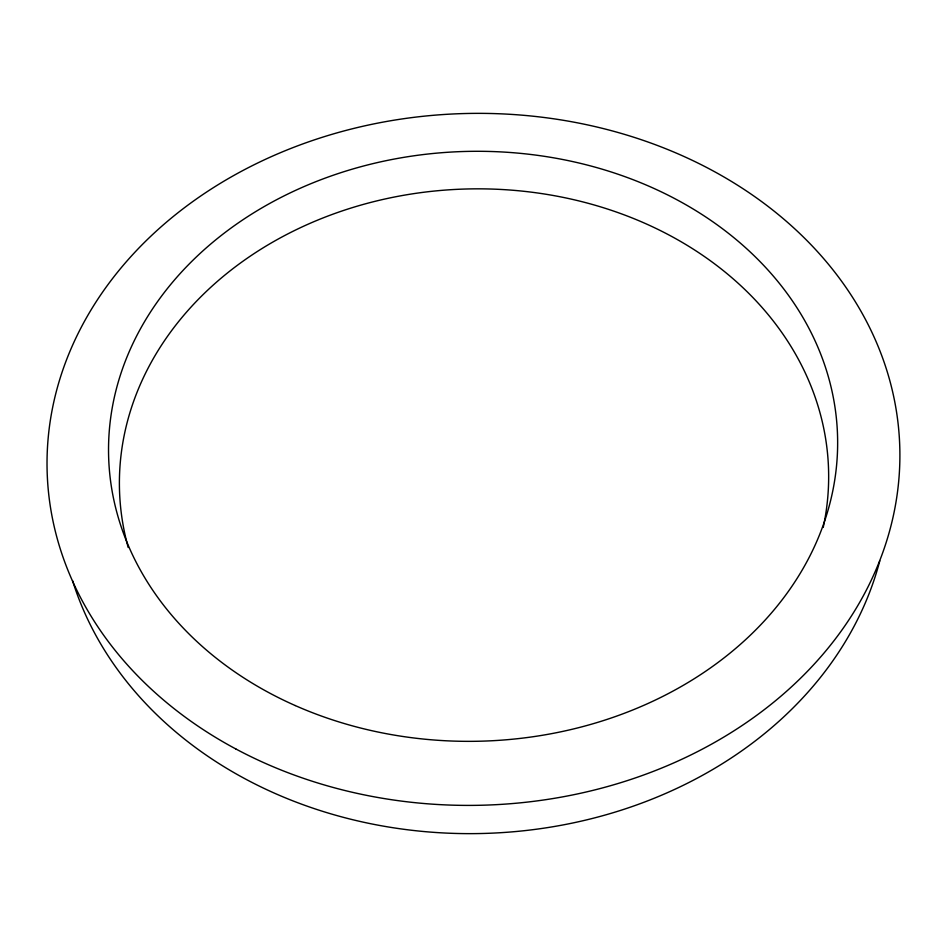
<?xml version="1.0" encoding="UTF-8"?>
<svg xmlns="http://www.w3.org/2000/svg" width="947" height="947" viewBox="0 0 947 947"><rect width="100%" height="100%" fill="white"/><g stroke="black" fill="none" stroke-linecap="round" stroke-linejoin="round"><path stroke-width="1.42" d="M879.787 560.849A414.833 341.18 -1.6 0 1 482.153 833.49A414.833 341.18 -1.6 0 1 72.54 580.606M128.212 547.52A354.675 290.978 -1.6 0 1 465.474 189.021A354.675 290.978 -1.6 0 1 823.227 527.42M235.839 748.959A426.505 345.963 -1.6 0 0 898.928 478.626A426.505 345.963 -1.6 0 0 285.603 150.549A426.505 345.963 -1.6 0 0 235.839 748.959M295.227 705.551A364.607 294.967 -1.6 0 0 837.61 438.698A364.607 294.967 -1.6 0 0 286.432 194.715A364.607 294.967 -1.6 0 0 295.227 705.551"/></g></svg>
